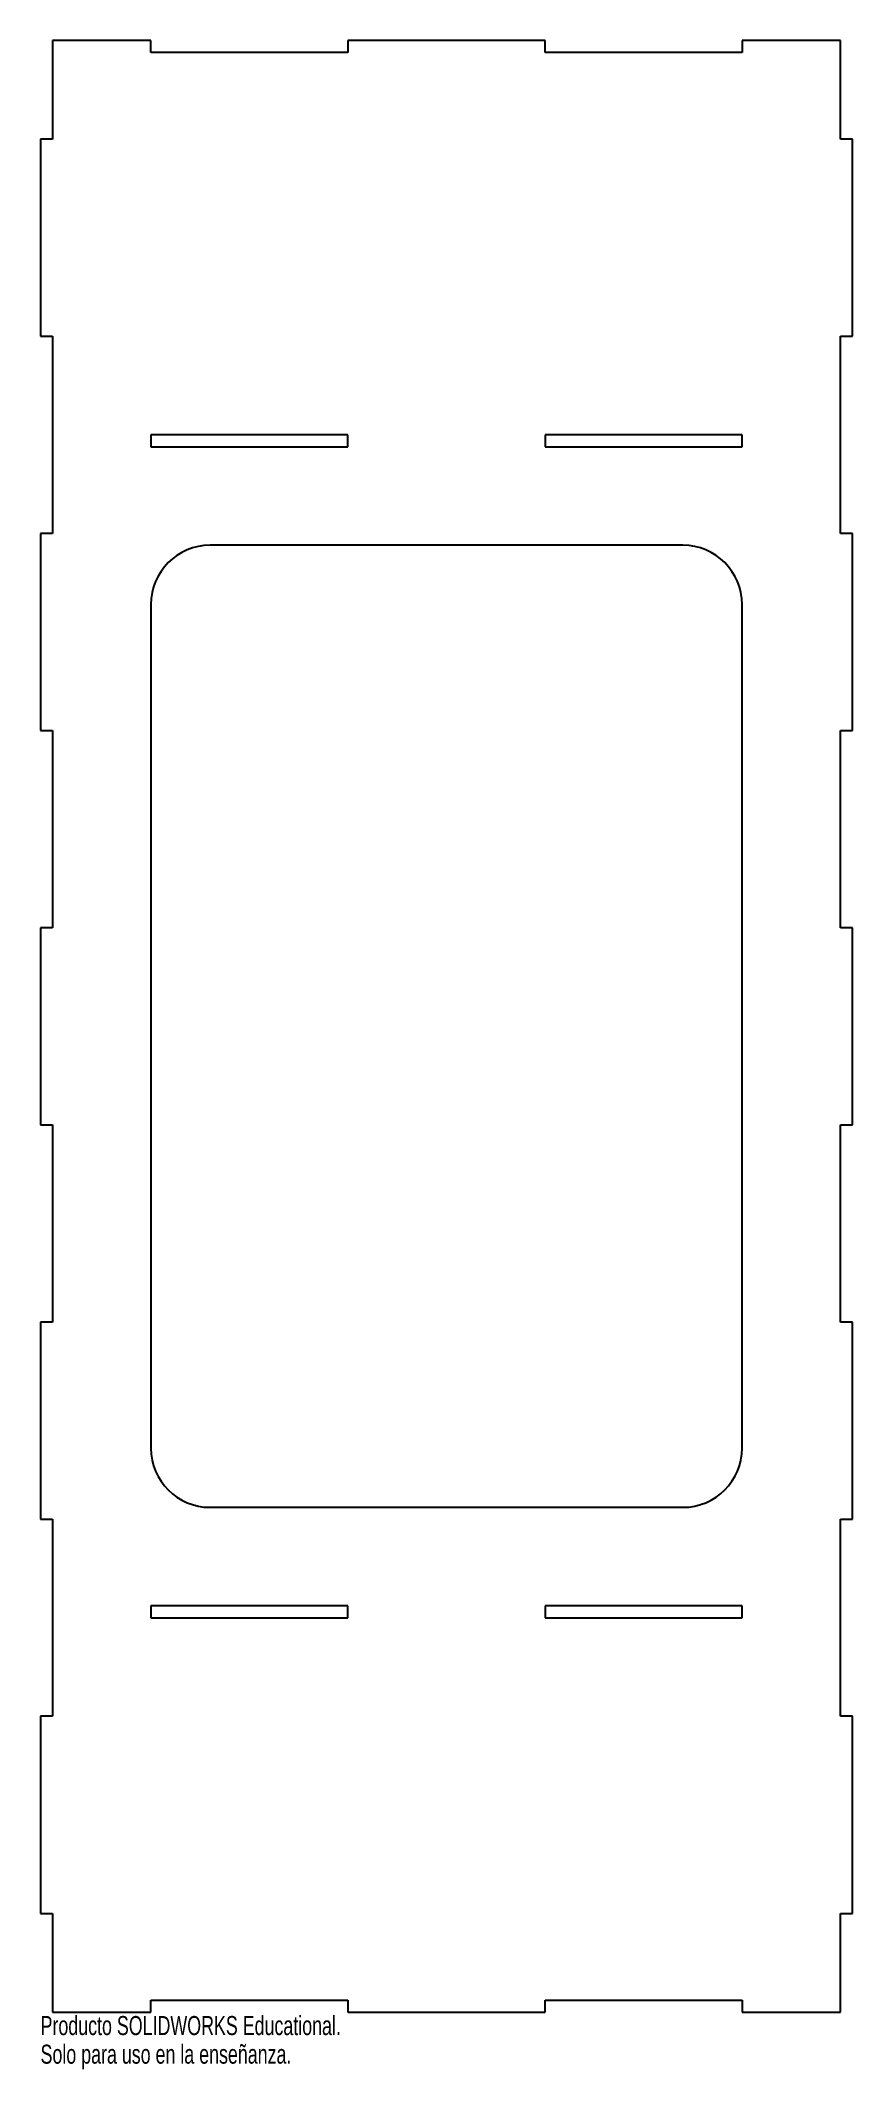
# Model space of a CAD drawing. Header units: millimetres. Extents: x -103 to 103, y -265 to 250.
import ezdxf

# ---------------------------------------------------------------- set-up
doc = ezdxf.new("R2010")
doc.units = ezdxf.units.MM
doc.styles.add('SLDTEXTSTYLE0', font='TXT', dxfattribs={"width": 0.7})

msp = doc.modelspace()

# ---------------------------------------------------------------- linework, layer by layer
at = {"color": 7, "linetype": 'Continuous', "lineweight": 25}
for p, q in [((-75, 250), (-100, 250)), ((-100, 250), (-100, 225)), ((-75, 247), (-75, 250)), ((-25, 247), (-75, 247)), ((25, 250), (-25, 250)), ((-25, 250), (-25, 247)), ((25, 247), (25, 250)), ((75, 247), (25, 247)), ((100, 250), (75, 250)), ((75, 250), (75, 247)), ((100, 225), (100, 250)), ((-100, 225), (-103, 225)), ((-103, 225), (-103, 175)), ((103, 225), (100, 225)), ((103, 175), (103, 225)), ((-103, 175), (-100, 175)), ((-100, 175), (-100, 125)), ((100, 125), (100, 175)), ((100, 175), (103, 175)), ((-25, 150), (-75, 150)), ((-75, 150), (-75, 147)), ((-25, 147), (-25, 150)), ((75, 150), (25, 150)), ((25, 150), (25, 147)), ((75, 147), (75, 150)), ((-75, 147), (-25, 147)), ((25, 147), (75, 147)), ((-100, 125), (-103, 125)), ((-103, 125), (-103, 75)), ((103, 125), (100, 125)), ((103, 75), (103, 125)), ((60, 122), (-60, 122)), ((-75, 107), (-75, -107)), ((75, -107), (75, 107)), ((-103, 75), (-100, 75)), ((-100, 75), (-100, 25)), ((100, 25), (100, 75)), ((100, 75), (103, 75)), ((-100, 25), (-103, 25)), ((-103, 25), (-103, -25)), ((103, 25), (100, 25)), ((103, -25), (103, 25)), ((-103, -25), (-100, -25)), ((-100, -25), (-100, -75)), ((100, -75), (100, -25)), ((100, -25), (103, -25)), ((-100, -75), (-103, -75)), ((-103, -75), (-103, -125)), ((103, -75), (100, -75)), ((103, -125), (103, -75)), ((-60, -122), (60, -122)), ((-103, -125), (-100, -125)), ((-100, -125), (-100, -175)), ((100, -175), (100, -125)), ((100, -125), (103, -125)), ((-25, -147), (-75, -147)), ((-75, -147), (-75, -150)), ((-25, -150), (-25, -147)), ((75, -147), (25, -147)), ((25, -147), (25, -150)), ((75, -150), (75, -147)), ((-75, -150), (-25, -150)), ((25, -150), (75, -150)), ((-100, -175), (-103, -175)), ((-103, -175), (-103, -225)), ((103, -175), (100, -175)), ((103, -225), (103, -175)), ((-103, -225), (-100, -225)), ((-100, -225), (-100, -250)), ((100, -250), (100, -225)), ((100, -225), (103, -225)), ((-100, -250), (-75, -250)), ((-75, -250), (-75, -247)), ((-75, -247), (-25, -247)), ((-25, -247), (-25, -250)), ((-25, -250), (25, -250)), ((25, -250), (25, -247)), ((25, -247), (75, -247)), ((75, -247), (75, -250)), ((75, -250), (100, -250))]:
    msp.add_line(p, q, dxfattribs=at)
for centre, start, end in [((-60, 107), 90, 180), ((60, 107), 0, 90), ((-60, -107), 180, 270), ((60, -107), 270, 0)]:
    msp.add_arc(centre, 15, start, end, dxfattribs=at)

# ---------------------------------------------------------------- texts
at = {"color": 7, "linetype": 'Continuous', "char_height": 4.8336, "attachment_point": 1, "style": 'SLDTEXTSTYLE0'}
for s, insert in [('Producto SOLIDWORKS Educational.', (-103, -251.02)), ('Solo para uso en la enseñanza.', (-103, -258.27))]:
    msp.add_mtext(s, dxfattribs=dict(at, insert=insert))

doc.saveas('drawing.dxf')
